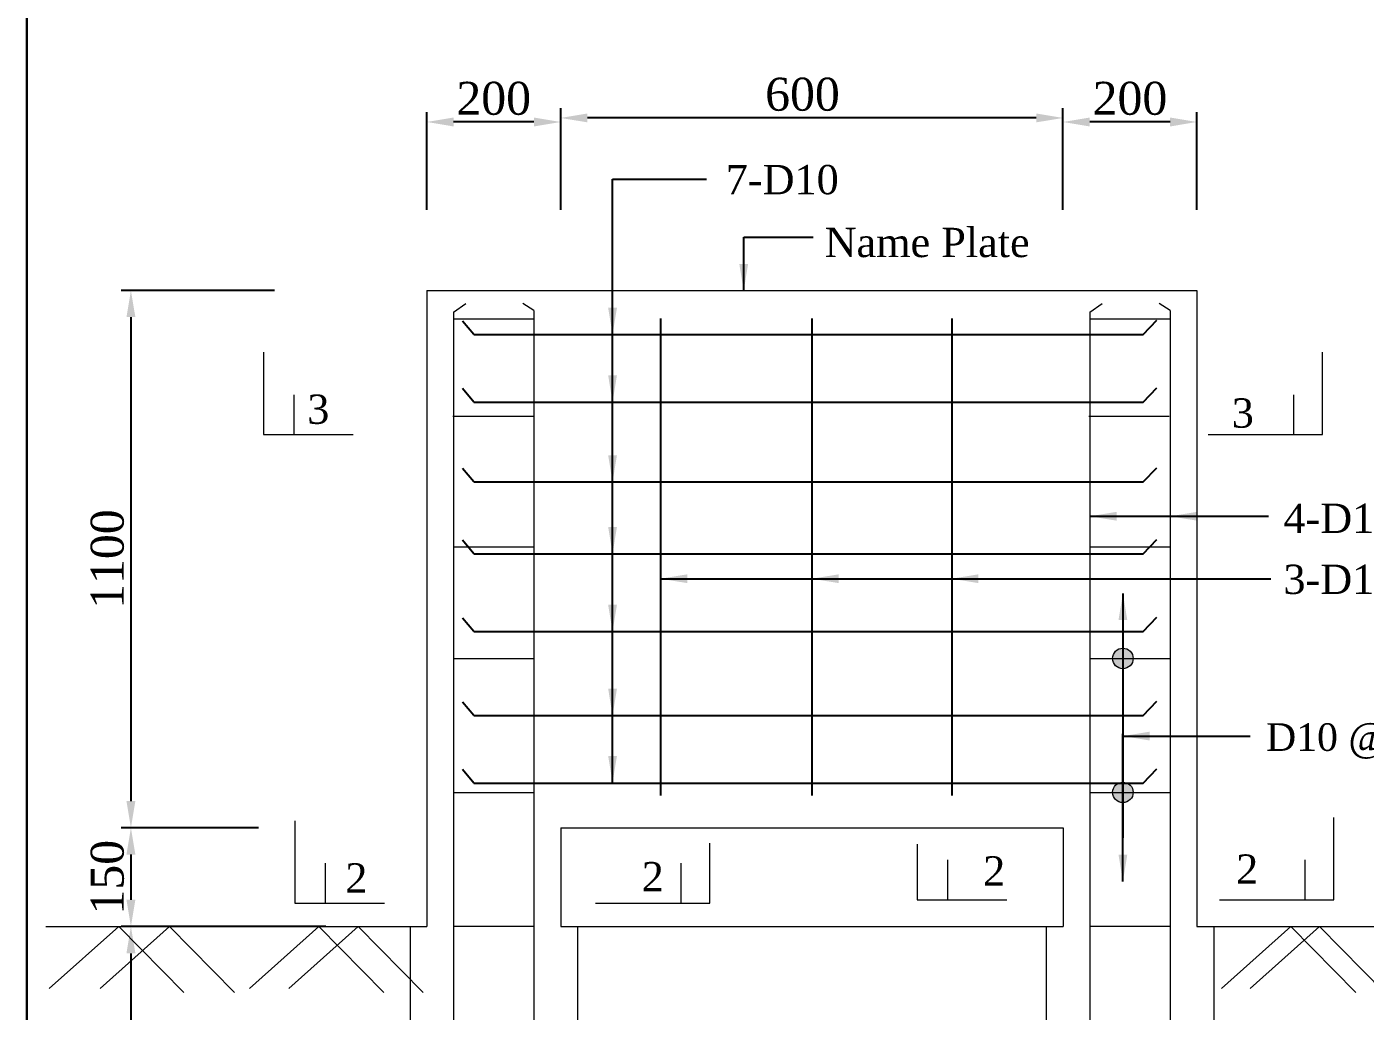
# Model space of a CAD drawing. Header units: metres. Extents: x -2434 to 11656, y -15288 to 8109.
# Drawn here: x 4392.9 to 4442.86, y -11692.09 to -11655.34 of the extents above; entities that cross this region are included whole.
import ezdxf

# ---------------------------------------------------------------- set-up
doc = ezdxf.new("R2010")
doc.units = ezdxf.units.M
doc.layers.add('Blocks', color=11, linetype='Continuous', lineweight=9)
doc.layers.add('LINE', color=7, linetype='Continuous')
doc.styles.get("Standard").update_dxf_attribs({"font": 'times.ttf'})
doc.styles.add('TIMES', font='ARIALN.TTF')
doc.dimstyles.get("Standard").update_dxf_attribs({"dimtxt": 0.5, "dimasz": 0.4075, "dimexe": 0.364, "dimexo": 0.219, "dimgap": 0.09, "dimtad": 0, "dimdec": 0, "dimlfac": 1000, "dimzin": 0, "dimdsep": 46, "dimtxsty": 'Standard', "dimcen": 0.09, "dimadec": 0, "dimazin": 0, "dimtfac": 1, "dimtdec": 0, "dimtofl": 0, "dimtmove": 0, "dimatfit": 3, "dimfxl": 1, "dimtolj": 1, "dimtzin": 0, "dimarcsym": 0})

# ---------------------------------------------------------------- blocks, each defined once
blk = doc.blocks.new('*D134')
at = {"layer": 'Blocks', "color": 0, "linetype": 'ByBlock', "lineweight": -2, "ltscale": 0.5}
for p, q in [((4404.063, -11688.93), (4396.42, -11688.93)), ((4396.784, -11689.93), (4396.784, -11702.93)), ((4401.271, -11703.93), (4396.42, -11703.93))]:
    blk.add_line(p, q, dxfattribs=at)
at = {"layer": 'Blocks', "color": 0, "linetype": 'ByBlock', "lineweight": -3, "ltscale": 0.5}
for points in [[(4396.618, -11689.93), (4396.951, -11689.93), (4396.784, -11688.93)], [(4396.618, -11702.93), (4396.951, -11702.93), (4396.784, -11703.93)]]:
    blk.add_solid(points, dxfattribs=at)
at = {"layer": 'Defpoints', "color": 0, "linetype": 'ByBlock', "lineweight": -3, "ltscale": 0.5}
for p in [(4404.282, -11688.93), (4396.784, -11703.93), (4401.49, -11703.93)]:
    blk.add_point(p, dxfattribs=at)
at = {"layer": 'Blocks', "color": 0, "linetype": 'ByBlock', "lineweight": 13, "ltscale": 0.5, "insert": (4395.909, -11696.43), "char_height": 1.23, "attachment_point": 5, "rotation": 90}
blk.add_mtext('\\A1;{\\fTimes New Roman|b0|i0|c0|p18;600}', dxfattribs=at)
blk = doc.blocks.new('*D135')
at = {"layer": 'Blocks', "color": 0, "linetype": 'ByBlock', "lineweight": -2, "ltscale": 0.5}
for p, q in [((4401.545, -11685.243), (4396.42, -11685.243)), ((4396.784, -11686.243), (4396.784, -11687.93)), ((4404.063, -11688.93), (4396.42, -11688.93))]:
    blk.add_line(p, q, dxfattribs=at)
at = {"layer": 'Blocks', "color": 0, "linetype": 'ByBlock', "lineweight": -3, "ltscale": 0.5}
for points in [[(4396.618, -11686.243), (4396.951, -11686.243), (4396.784, -11685.243)], [(4396.618, -11687.93), (4396.951, -11687.93), (4396.784, -11688.93)]]:
    blk.add_solid(points, dxfattribs=at)
at = {"layer": 'Defpoints', "color": 0, "linetype": 'ByBlock', "lineweight": -3, "ltscale": 0.5}
for p in [(4401.764, -11685.243), (4396.784, -11688.93), (4404.282, -11688.93)]:
    blk.add_point(p, dxfattribs=at)
at = {"layer": 'Blocks', "color": 0, "linetype": 'ByBlock', "lineweight": 13, "ltscale": 0.5, "insert": (4395.909, -11687.087), "char_height": 1.23, "attachment_point": 5, "rotation": 90}
blk.add_mtext('\\A1;150', dxfattribs=at)
blk = doc.blocks.new('*D136')
at = {"layer": 'Blocks', "color": 0, "linetype": 'ByBlock', "lineweight": -2, "ltscale": 0.5}
for p, q in [((4402.145, -11665.18), (4396.42, -11665.18)), ((4396.784, -11666.18), (4396.784, -11684.243)), ((4401.545, -11685.243), (4396.42, -11685.243))]:
    blk.add_line(p, q, dxfattribs=at)
at = {"layer": 'Blocks', "color": 0, "linetype": 'ByBlock', "lineweight": -3, "ltscale": 0.5}
for points in [[(4396.618, -11666.18), (4396.951, -11666.18), (4396.784, -11665.18)], [(4396.618, -11684.243), (4396.951, -11684.243), (4396.784, -11685.243)]]:
    blk.add_solid(points, dxfattribs=at)
at = {"layer": 'Defpoints', "color": 0, "linetype": 'ByBlock', "lineweight": -3, "ltscale": 0.5}
for p in [(4402.364, -11665.18), (4396.784, -11685.243), (4401.764, -11685.243)]:
    blk.add_point(p, dxfattribs=at)
at = {"layer": 'Blocks', "color": 0, "linetype": 'ByBlock', "lineweight": 13, "ltscale": 0.5, "insert": (4395.909, -11675.212), "char_height": 1.23, "attachment_point": 5, "rotation": 90}
blk.add_mtext('\\A1;1100', dxfattribs=at)
blk = doc.blocks.new('*D141')
at = {"layer": 'Blocks', "color": 0, "linetype": 'ByBlock', "lineweight": -2, "ltscale": 0.5}
for p, q in [((4407.827, -11662.178), (4407.827, -11658.531)), ((4412.827, -11662.178), (4412.827, -11658.531)), ((4411.827, -11658.895), (4408.827, -11658.895))]:
    blk.add_line(p, q, dxfattribs=at)
at = {"layer": 'Blocks', "color": 0, "linetype": 'ByBlock', "lineweight": -3, "ltscale": 0.5}
for points in [[(4408.827, -11658.729), (4408.827, -11659.062), (4407.827, -11658.895)], [(4411.827, -11658.729), (4411.827, -11659.062), (4412.827, -11658.895)]]:
    blk.add_solid(points, dxfattribs=at)
at = {"layer": 'Defpoints', "color": 0, "linetype": 'ByBlock', "lineweight": -3, "ltscale": 0.5}
for p in [(4407.827, -11658.895), (4407.827, -11662.397), (4412.827, -11662.397)]:
    blk.add_point(p, dxfattribs=at)
at = {"layer": 'Blocks', "color": 0, "linetype": 'ByBlock', "lineweight": 13, "ltscale": 0.5, "insert": (4410.327, -11658.02), "char_height": 1.23, "attachment_point": 5}
blk.add_mtext('\\A1;{\\fTimes New Roman|b0|i0|c0|p18;200}', dxfattribs=at)
blk = doc.blocks.new('*D142')
at = {"layer": 'Blocks', "color": 0, "linetype": 'ByBlock', "lineweight": -2, "ltscale": 0.5}
for p, q in [((4412.827, -11662.178), (4412.827, -11658.38)), ((4430.577, -11658.744), (4413.827, -11658.744)), ((4431.577, -11662.178), (4431.577, -11658.38))]:
    blk.add_line(p, q, dxfattribs=at)
at = {"layer": 'Blocks', "color": 0, "linetype": 'ByBlock', "lineweight": -3, "ltscale": 0.5}
for points in [[(4413.827, -11658.577), (4413.827, -11658.91), (4412.827, -11658.744)], [(4430.577, -11658.577), (4430.577, -11658.91), (4431.577, -11658.744)]]:
    blk.add_solid(points, dxfattribs=at)
at = {"layer": 'Defpoints', "color": 0, "linetype": 'ByBlock', "lineweight": -3, "ltscale": 0.5}
for p in [(4412.827, -11658.744), (4412.827, -11662.397), (4431.577, -11662.397)]:
    blk.add_point(p, dxfattribs=at)
at = {"layer": 'Blocks', "color": 0, "linetype": 'ByBlock', "lineweight": 13, "ltscale": 0.5, "insert": (4421.853, -11657.868), "char_height": 1.23, "attachment_point": 5}
blk.add_mtext('\\A1;600', dxfattribs=at)
blk = doc.blocks.new('*D143')
at = {"layer": 'Blocks', "color": 0, "linetype": 'ByBlock', "lineweight": -2, "ltscale": 0.5}
for p, q in [((4431.577, -11662.178), (4431.577, -11658.531)), ((4436.577, -11662.178), (4436.577, -11658.531)), ((4435.577, -11658.895), (4432.577, -11658.895))]:
    blk.add_line(p, q, dxfattribs=at)
at = {"layer": 'Blocks', "color": 0, "linetype": 'ByBlock', "lineweight": -3, "ltscale": 0.5}
for points in [[(4432.577, -11658.729), (4432.577, -11659.062), (4431.577, -11658.895)], [(4435.577, -11658.729), (4435.577, -11659.062), (4436.577, -11658.895)]]:
    blk.add_solid(points, dxfattribs=at)
at = {"layer": 'Defpoints', "color": 0, "linetype": 'ByBlock', "lineweight": -3, "ltscale": 0.5}
for p in [(4431.577, -11658.895), (4431.577, -11662.397), (4436.577, -11662.397)]:
    blk.add_point(p, dxfattribs=at)
at = {"layer": 'Blocks', "color": 0, "linetype": 'ByBlock', "lineweight": 13, "ltscale": 0.5, "insert": (4434.077, -11658.02), "char_height": 1.23, "attachment_point": 5}
blk.add_mtext('\\A1;{\\fTimes New Roman|b0|i0|c0|p18;200}', dxfattribs=at)
blk = doc.blocks.new('*D172')
at = {"layer": 'Blocks', "color": 0, "linetype": 'ByBlock', "lineweight": -2, "ltscale": 0.5}
for p, q in [((4404.063, -11688.93), (4396.42, -11688.93)), ((4396.784, -11689.93), (4396.784, -11702.93)), ((4401.271, -11703.93), (4396.42, -11703.93))]:
    blk.add_line(p, q, dxfattribs=at)
at = {"layer": 'Blocks', "color": 0, "linetype": 'ByBlock', "lineweight": -3, "ltscale": 0.5}
for points in [[(4396.618, -11689.93), (4396.951, -11689.93), (4396.784, -11688.93)], [(4396.618, -11702.93), (4396.951, -11702.93), (4396.784, -11703.93)]]:
    blk.add_solid(points, dxfattribs=at)
at = {"layer": 'Defpoints', "color": 0, "linetype": 'ByBlock', "lineweight": -3, "ltscale": 0.5}
for p in [(4404.282, -11688.93), (4396.784, -11703.93), (4401.49, -11703.93)]:
    blk.add_point(p, dxfattribs=at)
at = {"layer": 'Blocks', "color": 0, "linetype": 'ByBlock', "lineweight": 13, "ltscale": 0.5, "insert": (4395.909, -11696.43), "char_height": 1.23, "attachment_point": 5, "rotation": 90}
blk.add_mtext('\\A1;{\\fTimes New Roman|b0|i0|c0|p18;600}', dxfattribs=at)
blk = doc.blocks.new('*D173')
at = {"layer": 'Blocks', "color": 0, "linetype": 'ByBlock', "lineweight": -2, "ltscale": 0.5}
for p, q in [((4401.545, -11685.243), (4396.42, -11685.243)), ((4396.784, -11686.243), (4396.784, -11687.93)), ((4404.063, -11688.93), (4396.42, -11688.93))]:
    blk.add_line(p, q, dxfattribs=at)
at = {"layer": 'Blocks', "color": 0, "linetype": 'ByBlock', "lineweight": -3, "ltscale": 0.5}
for points in [[(4396.618, -11686.243), (4396.951, -11686.243), (4396.784, -11685.243)], [(4396.618, -11687.93), (4396.951, -11687.93), (4396.784, -11688.93)]]:
    blk.add_solid(points, dxfattribs=at)
at = {"layer": 'Defpoints', "color": 0, "linetype": 'ByBlock', "lineweight": -3, "ltscale": 0.5}
for p in [(4401.764, -11685.243), (4396.784, -11688.93), (4404.282, -11688.93)]:
    blk.add_point(p, dxfattribs=at)
at = {"layer": 'Blocks', "color": 0, "linetype": 'ByBlock', "lineweight": 13, "ltscale": 0.5, "insert": (4395.909, -11687.087), "char_height": 1.23, "attachment_point": 5, "rotation": 90}
blk.add_mtext('\\A1;150', dxfattribs=at)
blk = doc.blocks.new('*D174')
at = {"layer": 'Blocks', "color": 0, "linetype": 'ByBlock', "lineweight": -2, "ltscale": 0.5}
for p, q in [((4402.145, -11665.18), (4396.42, -11665.18)), ((4396.784, -11666.18), (4396.784, -11684.243)), ((4401.545, -11685.243), (4396.42, -11685.243))]:
    blk.add_line(p, q, dxfattribs=at)
at = {"layer": 'Blocks', "color": 0, "linetype": 'ByBlock', "lineweight": -3, "ltscale": 0.5}
for points in [[(4396.618, -11666.18), (4396.951, -11666.18), (4396.784, -11665.18)], [(4396.618, -11684.243), (4396.951, -11684.243), (4396.784, -11685.243)]]:
    blk.add_solid(points, dxfattribs=at)
at = {"layer": 'Defpoints', "color": 0, "linetype": 'ByBlock', "lineweight": -3, "ltscale": 0.5}
for p in [(4402.364, -11665.18), (4396.784, -11685.243), (4401.764, -11685.243)]:
    blk.add_point(p, dxfattribs=at)
at = {"layer": 'Blocks', "color": 0, "linetype": 'ByBlock', "lineweight": 13, "ltscale": 0.5, "insert": (4395.909, -11675.212), "char_height": 1.23, "attachment_point": 5, "rotation": 90}
blk.add_mtext('\\A1;1100', dxfattribs=at)
blk = doc.blocks.new('*D179')
at = {"layer": 'Blocks', "color": 0, "linetype": 'ByBlock', "lineweight": -2, "ltscale": 0.5}
for p, q in [((4407.827, -11662.178), (4407.827, -11658.531)), ((4412.827, -11662.178), (4412.827, -11658.531)), ((4411.827, -11658.895), (4408.827, -11658.895))]:
    blk.add_line(p, q, dxfattribs=at)
at = {"layer": 'Blocks', "color": 0, "linetype": 'ByBlock', "lineweight": -3, "ltscale": 0.5}
for points in [[(4408.827, -11658.729), (4408.827, -11659.062), (4407.827, -11658.895)], [(4411.827, -11658.729), (4411.827, -11659.062), (4412.827, -11658.895)]]:
    blk.add_solid(points, dxfattribs=at)
at = {"layer": 'Defpoints', "color": 0, "linetype": 'ByBlock', "lineweight": -3, "ltscale": 0.5}
for p in [(4407.827, -11658.895), (4407.827, -11662.397), (4412.827, -11662.397)]:
    blk.add_point(p, dxfattribs=at)
at = {"layer": 'Blocks', "color": 0, "linetype": 'ByBlock', "lineweight": 13, "ltscale": 0.5, "insert": (4410.327, -11658.02), "char_height": 1.23, "attachment_point": 5}
blk.add_mtext('\\A1;{\\fTimes New Roman|b0|i0|c0|p18;200}', dxfattribs=at)
blk = doc.blocks.new('*D180')
at = {"layer": 'Blocks', "color": 0, "linetype": 'ByBlock', "lineweight": -2, "ltscale": 0.5}
for p, q in [((4412.827, -11662.178), (4412.827, -11658.38)), ((4430.577, -11658.744), (4413.827, -11658.744)), ((4431.577, -11662.178), (4431.577, -11658.38))]:
    blk.add_line(p, q, dxfattribs=at)
at = {"layer": 'Blocks', "color": 0, "linetype": 'ByBlock', "lineweight": -3, "ltscale": 0.5}
for points in [[(4413.827, -11658.577), (4413.827, -11658.91), (4412.827, -11658.744)], [(4430.577, -11658.577), (4430.577, -11658.91), (4431.577, -11658.744)]]:
    blk.add_solid(points, dxfattribs=at)
at = {"layer": 'Defpoints', "color": 0, "linetype": 'ByBlock', "lineweight": -3, "ltscale": 0.5}
for p in [(4412.827, -11658.744), (4412.827, -11662.397), (4431.577, -11662.397)]:
    blk.add_point(p, dxfattribs=at)
at = {"layer": 'Blocks', "color": 0, "linetype": 'ByBlock', "lineweight": 13, "ltscale": 0.5, "insert": (4421.853, -11657.868), "char_height": 1.23, "attachment_point": 5}
blk.add_mtext('\\A1;600', dxfattribs=at)
blk = doc.blocks.new('*D181')
at = {"layer": 'Blocks', "color": 0, "linetype": 'ByBlock', "lineweight": -2, "ltscale": 0.5}
for p, q in [((4431.577, -11662.178), (4431.577, -11658.531)), ((4436.577, -11662.178), (4436.577, -11658.531)), ((4435.577, -11658.895), (4432.577, -11658.895))]:
    blk.add_line(p, q, dxfattribs=at)
at = {"layer": 'Blocks', "color": 0, "linetype": 'ByBlock', "lineweight": -3, "ltscale": 0.5}
for points in [[(4432.577, -11658.729), (4432.577, -11659.062), (4431.577, -11658.895)], [(4435.577, -11658.729), (4435.577, -11659.062), (4436.577, -11658.895)]]:
    blk.add_solid(points, dxfattribs=at)
at = {"layer": 'Defpoints', "color": 0, "linetype": 'ByBlock', "lineweight": -3, "ltscale": 0.5}
for p in [(4431.577, -11658.895), (4431.577, -11662.397), (4436.577, -11662.397)]:
    blk.add_point(p, dxfattribs=at)
at = {"layer": 'Blocks', "color": 0, "linetype": 'ByBlock', "lineweight": 13, "ltscale": 0.5, "insert": (4434.077, -11658.02), "char_height": 1.23, "attachment_point": 5}
blk.add_mtext('\\A1;{\\fTimes New Roman|b0|i0|c0|p18;200}', dxfattribs=at)

msp = doc.modelspace()

# ---------------------------------------------------------------- hatches: boundary and pattern name
at = {"layer": 'Blocks', "linetype": 'ByBlock', "lineweight": 13, "ltscale": 0.5}
for points in [[(4434.196257, -11678.920152, 1), (4433.430903, -11678.920152, 1)], [(4434.196257, -11678.920152, 1), (4433.430903, -11678.920152, 1)], [(4434.196257, -11683.920152, 1), (4433.430903, -11683.920152, 1)], [(4434.196257, -11683.920152, 1), (4433.430903, -11683.920152, 1)]]:
    msp.add_hatch(color=0, dxfattribs=at).paths.add_polyline_path(points)

# ---------------------------------------------------------------- linework, layer by layer
at = {"color": 0, "linetype": 'Continuous', "lineweight": -3, "ltscale": 0.5}
for p, q in [((4416.554321, -11666.229186), (4416.554321, -11684.035152)), ((4416.554321, -11666.229186), (4416.554321, -11684.035152)), ((4422.205602, -11666.229186), (4422.205602, -11684.035152)), ((4422.205602, -11666.229186), (4422.205602, -11684.035152)), ((4427.422197, -11666.229186), (4427.422197, -11684.035152)), ((4427.422197, -11666.229186), (4427.422197, -11684.035152)), ((4409.587725, -11666.82931), (4409.161492, -11666.327085)), ((4409.587725, -11666.82931), (4409.161492, -11666.327085)), ((4434.571347, -11666.82931), (4435.083249, -11666.297184)), ((4434.571347, -11666.82931), (4435.083249, -11666.297184)), ((4409.587725, -11666.82931), (4434.571347, -11666.82931)), ((4409.587725, -11666.82931), (4434.571347, -11666.82931)), ((4409.587725, -11669.352199), (4409.161492, -11668.849974)), ((4409.587725, -11669.352199), (4409.161492, -11668.849974)), ((4434.571347, -11669.352199), (4435.083249, -11668.820073)), ((4434.571347, -11669.352199), (4435.083249, -11668.820073)), ((4409.587725, -11669.352199), (4434.571347, -11669.352199)), ((4409.587725, -11669.352199), (4434.571347, -11669.352199)), ((4409.587725, -11672.333773), (4409.161492, -11671.831548)), ((4409.587725, -11672.333773), (4409.161492, -11671.831548)), ((4434.571347, -11672.333773), (4435.083249, -11671.801646)), ((4434.571347, -11672.333773), (4435.083249, -11671.801646)), ((4409.587725, -11672.333773), (4434.571347, -11672.333773)), ((4409.587725, -11672.333773), (4434.571347, -11672.333773)), ((4409.587725, -11675.009563), (4409.161492, -11674.507338)), ((4409.587725, -11675.009563), (4409.161492, -11674.507338)), ((4434.571347, -11675.009563), (4435.083249, -11674.477436)), ((4434.571347, -11675.009563), (4435.083249, -11674.477436)), ((4409.587725, -11675.009563), (4434.571347, -11675.009563)), ((4409.587725, -11675.009563), (4434.571347, -11675.009563)), ((4409.587725, -11677.914695), (4409.161492, -11677.41247)), ((4409.587725, -11677.914695), (4409.161492, -11677.41247)), ((4434.571347, -11677.914695), (4435.083249, -11677.382568)), ((4434.571347, -11677.914695), (4435.083249, -11677.382568)), ((4409.587725, -11677.914695), (4434.571347, -11677.914695)), ((4409.587725, -11677.914695), (4434.571347, -11677.914695)), ((4409.587725, -11681.049169), (4409.161492, -11680.546944)), ((4409.587725, -11681.049169), (4409.161492, -11680.546944)), ((4434.571347, -11681.049169), (4435.083249, -11680.517042)), ((4434.571347, -11681.049169), (4435.083249, -11680.517042)), ((4409.587725, -11681.049169), (4434.571347, -11681.049169)), ((4409.587725, -11681.049169), (4434.571347, -11681.049169)), ((4409.587725, -11683.572058), (4409.161492, -11683.069833)), ((4409.587725, -11683.572058), (4409.161492, -11683.069833)), ((4434.571347, -11683.572058), (4435.083249, -11683.039931)), ((4434.571347, -11683.572058), (4435.083249, -11683.039931)), ((4409.587725, -11683.572058), (4434.571347, -11683.572058)), ((4409.587725, -11683.572058), (4434.571347, -11683.572058))]:
    msp.add_line(p, q, dxfattribs=at)
at = {"layer": 'Blocks', "color": 0, "linetype": 'ByBlock', "lineweight": 13, "ltscale": 0.5}
for p, q in [((4407.82745, -11665.17994), (4407.82745, -11688.92994)), ((4407.82745, -11665.17994), (4436.57745, -11665.17994)), ((4407.82745, -11665.17994), (4407.82745, -11688.92994)), ((4407.82745, -11665.17994), (4436.57745, -11665.17994)), ((4436.57745, -11665.17994), (4436.57745, -11688.92994)), ((4436.57745, -11665.17994), (4436.57745, -11688.92994)), ((4408.82745, -11665.99574), (4409.290597, -11665.667838)), ((4408.82745, -11665.99574), (4409.290597, -11665.667838)), ((4411.82745, -11665.937883), (4411.414873, -11665.667838)), ((4411.82745, -11665.937883), (4411.414873, -11665.667838)), ((4432.57745, -11665.99574), (4433.040597, -11665.667838)), ((4432.57745, -11665.99574), (4433.040597, -11665.667838)), ((4435.57745, -11665.937883), (4435.164873, -11665.667838)), ((4435.57745, -11665.937883), (4435.164873, -11665.667838)), ((4408.82745, -11665.99574), (4408.82745, -11709.114315)), ((4408.82745, -11665.99574), (4408.82745, -11709.114315)), ((4408.82745, -11666.246499), (4411.82745, -11666.246499)), ((4408.82745, -11666.246499), (4411.82745, -11666.246499)), ((4411.82745, -11665.937883), (4411.82745, -11709.114315)), ((4411.82745, -11665.937883), (4411.82745, -11709.114315)), ((4432.57745, -11665.99574), (4432.57745, -11709.114315)), ((4432.57745, -11665.99574), (4432.57745, -11709.114315)), ((4432.57745, -11666.246499), (4435.57745, -11666.246499)), ((4432.57745, -11666.246499), (4435.57745, -11666.246499)), ((4435.57745, -11665.937883), (4435.57745, -11709.114315)), ((4435.57745, -11665.937883), (4435.57745, -11709.114315)), ((4401.727157, -11667.48829), (4401.727157, -11670.56617)), ((4401.727157, -11667.48829), (4401.727157, -11670.56617)), ((4441.263524, -11670.56617), (4441.263524, -11667.48829)), ((4441.263524, -11670.56617), (4441.263524, -11667.48829)), ((4402.872627, -11670.56617), (4402.872627, -11669.074161)), ((4402.872627, -11670.56617), (4402.872627, -11669.074161)), ((4440.179513, -11669.074161), (4440.179513, -11670.56617)), ((4440.179513, -11669.074161), (4440.179513, -11670.56617)), ((4408.796534, -11669.876655), (4411.796534, -11669.876655)), ((4408.796534, -11669.876655), (4411.796534, -11669.876655)), ((4432.546534, -11669.876655), (4435.546534, -11669.876655)), ((4432.546534, -11669.876655), (4435.546534, -11669.876655)), ((4401.727157, -11670.56617), (4405.075057, -11670.56617)), ((4401.727157, -11670.56617), (4405.075057, -11670.56617)), ((4436.997567, -11670.56617), (4441.263524, -11670.56617)), ((4436.997567, -11670.56617), (4441.263524, -11670.56617)), ((4408.82745, -11674.759191), (4411.82745, -11674.759191)), ((4408.82745, -11674.759191), (4411.82745, -11674.759191)), ((4432.57745, -11674.759191), (4435.57745, -11674.759191)), ((4432.57745, -11674.759191), (4435.57745, -11674.759191)), ((4408.82745, -11678.920152), (4411.82745, -11678.920152)), ((4408.82745, -11678.920152), (4411.82745, -11678.920152)), ((4432.57745, -11678.920152), (4435.57745, -11678.920152)), ((4432.57745, -11678.920152), (4435.57745, -11678.920152)), ((4408.82745, -11683.920152), (4411.82745, -11683.920152)), ((4408.82745, -11683.920152), (4411.82745, -11683.920152)), ((4432.57745, -11683.920152), (4435.57745, -11683.920152)), ((4432.57745, -11683.920152), (4435.57745, -11683.920152)), ((4402.905509, -11684.977144), (4402.905509, -11688.055025)), ((4402.905509, -11684.977144), (4402.905509, -11688.055025)), ((4412.82745, -11685.243216), (4412.82745, -11688.92994)), ((4412.82745, -11685.243216), (4431.57745, -11685.243216)), ((4412.82745, -11685.243216), (4412.82745, -11688.92994)), ((4412.82745, -11685.243216), (4431.57745, -11685.243216)), ((4431.57745, -11685.243216), (4431.57745, -11688.92994)), ((4431.57745, -11685.243216), (4431.57745, -11688.92994)), ((4441.687041, -11687.931438), (4441.687041, -11684.853557)), ((4441.687041, -11687.931438), (4441.687041, -11684.853557)), ((4418.397015, -11688.055025), (4418.397015, -11685.816298)), ((4418.397015, -11688.055025), (4418.397015, -11685.816298)), ((4426.130242, -11685.853698), (4426.130242, -11687.931438)), ((4426.130242, -11685.853698), (4426.130242, -11687.931438)), ((4404.050979, -11688.055025), (4404.050979, -11686.563015)), ((4404.050979, -11688.055025), (4404.050979, -11686.563015)), ((4417.313005, -11686.563015), (4417.313005, -11688.055025)), ((4417.313005, -11686.563015), (4417.313005, -11688.055025)), ((4427.275711, -11687.931438), (4427.275711, -11686.439428)), ((4427.275711, -11687.931438), (4427.275711, -11686.439428)), ((4440.60303, -11686.439428), (4440.60303, -11687.931438)), ((4440.60303, -11686.439428), (4440.60303, -11687.931438)), ((4402.905509, -11688.055025), (4406.253408, -11688.055025)), ((4402.905509, -11688.055025), (4406.253408, -11688.055025)), ((4414.131058, -11688.055025), (4418.397015, -11688.055025)), ((4414.131058, -11688.055025), (4418.397015, -11688.055025)), ((4426.130242, -11687.931438), (4429.478141, -11687.931438)), ((4426.130242, -11687.931438), (4429.478141, -11687.931438)), ((4437.421084, -11687.931438), (4441.687041, -11687.931438)), ((4437.421084, -11687.931438), (4441.687041, -11687.931438)), ((4393.603746, -11688.92994), (4407.82745, -11688.92994)), ((4393.603746, -11688.92994), (4407.82745, -11688.92994)), ((4407.20245, -11688.92994), (4407.20245, -11703.92994)), ((4407.20245, -11688.92994), (4407.20245, -11703.92994)), ((4408.82745, -11688.920152), (4411.82745, -11688.920152)), ((4408.82745, -11688.920152), (4411.82745, -11688.920152)), ((4412.82745, -11688.92994), (4431.57745, -11688.92994)), ((4412.82745, -11688.92994), (4431.57745, -11688.92994)), ((4413.45245, -11688.92994), (4413.45245, -11703.92994)), ((4413.45245, -11688.92994), (4413.45245, -11703.92994)), ((4430.95245, -11688.92994), (4430.95245, -11703.92994)), ((4430.95245, -11688.92994), (4430.95245, -11703.92994)), ((4432.57745, -11688.920152), (4435.57745, -11688.920152)), ((4432.57745, -11688.920152), (4435.57745, -11688.920152)), ((4436.57745, -11688.92994), (4452.38273, -11688.92994)), ((4436.57745, -11688.92994), (4452.38273, -11688.92994)), ((4437.20245, -11688.92994), (4437.20245, -11703.92994)), ((4437.20245, -11688.92994), (4437.20245, -11703.92994))]:
    msp.add_line(p, q, dxfattribs=at)
for points in [[(4393.738462, -11691.236783), (4396.33101, -11688.92994), (4398.754761, -11691.388172)], [(4393.738462, -11691.236783), (4396.33101, -11688.92994), (4398.754761, -11691.388172)], [(4395.633563, -11691.236783), (4398.226111, -11688.92994), (4400.649862, -11691.388172)], [(4395.633563, -11691.236783), (4398.226111, -11688.92994), (4400.649862, -11691.388172)], [(4401.206336, -11691.236783), (4403.798884, -11688.92994), (4406.222635, -11691.388172)], [(4401.206336, -11691.236783), (4403.798884, -11688.92994), (4406.222635, -11691.388172)], [(4402.675426, -11691.236783), (4405.267974, -11688.92994), (4407.691725, -11691.388172)], [(4402.675426, -11691.236783), (4405.267974, -11688.92994), (4407.691725, -11691.388172)], [(4437.493045, -11691.236783), (4440.085593, -11688.92994), (4442.509344, -11691.388172)], [(4437.493045, -11691.236783), (4440.085593, -11688.92994), (4442.509344, -11691.388172)], [(4438.56302, -11691.236783), (4441.155568, -11688.92994), (4443.579319, -11691.388172)], [(4438.56302, -11691.236783), (4441.155568, -11688.92994), (4443.579319, -11691.388172)]]:
    msp.add_lwpolyline(points, dxfattribs=at)
for centre in [(4433.81358, -11678.920152), (4433.81358, -11678.920152), (4433.81358, -11683.920152), (4433.81358, -11683.920152)]:
    msp.add_circle(centre, 0.382677, dxfattribs=at)
at = {"layer": 'LINE', "color": 1, "linetype": 'ByBlock', "lineweight": 30, "ltscale": 0.5}
msp.add_lwpolyline([(4392.89654, -11728.742228), (4392.89654, -11610.828736), (4559.642893, -11610.828736), (4559.642893, -11728.742228), (4392.89654, -11728.742228)], close=True, dxfattribs=at)
msp.add_lwpolyline([(4392.89654, -11728.742228), (4392.89654, -11610.828736), (4559.642893, -11610.828736), (4559.642893, -11728.742228), (4392.89654, -11728.742228)], close=True, dxfattribs=at)

# ---------------------------------------------------------------- texts
at = {"layer": 'Blocks', "color": 0, "linetype": 'ByBlock', "lineweight": 13, "ltscale": 0.5, "char_height": 1.09305, "attachment_point": 1, "style": 'TIMES'}
for s, insert, width in [('{\\fTimes New Roman|b0|i0|c0|p18;7-D10}', (4418.988044, -11660.499388), 2.32546388), ('{\\fTimes New Roman|b0|i0|c0|p18;7-D10}', (4418.988044, -11660.499388), 2.32546388), ('{\\fTimes New Roman|b0|i0|c0|p18;Name Plate}', (4422.678127, -11662.845369), 11.89091424), ('{\\fTimes New Roman|b0|i0|c0|p18;Name Plate}', (4422.678127, -11662.845369), 11.89091424), ('{\\fTimes New Roman|b0|i0|c0|p18;3}', (4403.366101, -11669.069543), 2.32546388), ('{\\fTimes New Roman|b0|i0|c0|p18;3}', (4403.366101, -11669.069543), 2.32546388), ('{\\fTimes New Roman|b0|i0|c0|p18;3}', (4437.876605, -11669.210991), 2.32546388), ('{\\fTimes New Roman|b0|i0|c0|p18;3}', (4437.876605, -11669.210991), 2.32546388), ('{\\fTimes New Roman|b0|i0|c0|p18;4-D12}', (4439.804844, -11673.142432), 2.32546388), ('{\\fTimes New Roman|b0|i0|c0|p18;4-D12}', (4439.804844, -11673.142432), 2.32546388), ('{\\fTimes New Roman|b0|i0|c0|p18;3-D10}', (4439.804844, -11675.419163), 2.32546388), ('{\\fTimes New Roman|b0|i0|c0|p18;3-D10}', (4439.804844, -11675.419163), 2.32546388), ('{\\fTimes New Roman|b0|i0|c0|p18;2}', (4438.039122, -11686.236431), 2.32546388), ('{\\fTimes New Roman|b0|i0|c0|p18;2}', (4438.039122, -11686.236431), 2.32546388), ('{\\fTimes New Roman|b0|i0|c0|p18;2}', (4404.786294, -11686.566056), 2.32546388), ('{\\fTimes New Roman|b0|i0|c0|p18;2}', (4404.786294, -11686.566056), 2.32546388), ('{\\fTimes New Roman|b0|i0|c0|p18;2}', (4415.852119, -11686.518953), 2.32546388), ('{\\fTimes New Roman|b0|i0|c0|p18;2}', (4415.852119, -11686.518953), 2.32546388), ('{\\fTimes New Roman|b0|i0|c0|p18;2}', (4428.596818, -11686.304915), 2.32546388), ('{\\fTimes New Roman|b0|i0|c0|p18;2}', (4428.596818, -11686.304915), 2.32546388)]:
    msp.add_mtext(s, dxfattribs=dict(at, insert=insert, width=width))
at = {"layer": 'Blocks', "color": 0, "linetype": 'ByBlock', "lineweight": 13, "ltscale": 0.5, "insert": (4444.222497, -11682.670665), "char_height": 1.03087546, "width": 42.84097606, "attachment_point": 8}
msp.add_mtext('D10 @ 200 C/C', dxfattribs=at)
msp.add_mtext('D10 @ 200 C/C', dxfattribs=at)

# ---------------------------------------------------------------- dimensions: what is measured, and where the dimension line sits
at = {"layer": 'Blocks', "color": 0, "linetype": 'ByBlock', "lineweight": 13, "ltscale": 0.5}
for base, p1, p2, text, picture, middle in [((4407.82745, -11658.895275), (4412.82745, -11662.396961), (4407.82745, -11662.396961), '{\\fTimes New Roman|b0|i0|c0|p18;200}', '*D141', (4410.32745, -11658.895275)), ((4407.82745, -11658.895275), (4412.82745, -11662.396961), (4407.82745, -11662.396961), '{\\fTimes New Roman|b0|i0|c0|p18;200}', '*D179', (4410.32745, -11658.895275)), ((4412.82745, -11658.743675), (4431.57745, -11662.396961), (4412.82745, -11662.396961), '600', '*D142', (4421.85277, -11658.743675)), ((4412.82745, -11658.743675), (4431.57745, -11662.396961), (4412.82745, -11662.396961), '600', '*D180', (4421.85277, -11658.743675)), ((4431.57745, -11658.895275), (4436.57745, -11662.396961), (4431.57745, -11662.396961), '{\\fTimes New Roman|b0|i0|c0|p18;200}', '*D143', (4434.07745, -11658.895275)), ((4431.57745, -11658.895275), (4436.57745, -11662.396961), (4431.57745, -11662.396961), '{\\fTimes New Roman|b0|i0|c0|p18;200}', '*D181', (4434.07745, -11658.895275))]:
    dim = msp.add_linear_dim(base=base, p1=p1, p2=p2, text=text, dimstyle='Standard', override={"dimtxt": 1.23, "dimasz": 1, "dimgap": 0.25, "dimtad": 1, "dimazin": 1, "dimfxl": 700, "dimfxlon": 1}, dxfattribs=at)
    dim.commit()
    dim.dimension.update_dxf_attribs({"geometry": picture, "text_midpoint": middle, "dimtype": 160})
for base, p1, p2, text, picture, middle in [((4396.784227, -11685.243216), (4402.364087, -11665.17994), (4401.764113, -11685.243216), '1100', '*D136', (4395.908585, -11675.211578)), ((4396.784227, -11685.243216), (4402.364087, -11665.17994), (4401.764113, -11685.243216), '1100', '*D174', (4395.908585, -11675.211578)), ((4396.784227, -11688.92994), (4401.764113, -11685.243216), (4404.281948, -11688.92994), '150', '*D135', (4395.908585, -11687.086578)), ((4396.784227, -11688.92994), (4401.764113, -11685.243216), (4404.281948, -11688.92994), '150', '*D173', (4395.908585, -11687.086578)), ((4396.784227, -11703.92994), (4404.281948, -11688.92994), (4401.490416, -11703.92994), '{\\fTimes New Roman|b0|i0|c0|p18;600}', '*D134', (4395.908585, -11696.42994)), ((4396.784227, -11703.92994), (4404.281948, -11688.92994), (4401.490416, -11703.92994), '{\\fTimes New Roman|b0|i0|c0|p18;600}', '*D172', (4395.908585, -11696.42994))]:
    dim = msp.add_linear_dim(base=base, p1=p1, p2=p2, angle=90, text=text, dimstyle='Standard', override={"dimtxt": 1.23, "dimasz": 1, "dimgap": 0.25, "dimtad": 1, "dimazin": 1, "dimfxl": 700, "dimfxlon": 1}, dxfattribs=at)
    dim.commit()
    dim.dimension.update_dxf_attribs({"geometry": picture, "text_midpoint": middle})

# ---------------------------------------------------------------- leaders
for points in [[(4414.762989, -11683.556206), (4414.762989, -11661.032596), (4418.268558, -11661.032596)], [(4414.762989, -11681.049169), (4414.762989, -11661.032596)], [(4414.762989, -11677.914695), (4414.762989, -11661.032596)], [(4414.762989, -11675.009563), (4414.762989, -11661.032596)], [(4414.762989, -11672.333773), (4414.762989, -11661.032596)], [(4414.762989, -11669.352199), (4414.762989, -11661.032596)], [(4414.762989, -11666.82931), (4414.762989, -11661.032596)], [(4414.762989, -11683.556206), (4414.762989, -11661.032596), (4418.268558, -11661.032596)], [(4414.762989, -11681.049169), (4414.762989, -11661.032596)], [(4414.762989, -11677.914695), (4414.762989, -11661.032596)], [(4414.762989, -11675.009563), (4414.762989, -11661.032596)], [(4414.762989, -11672.333773), (4414.762989, -11661.032596)], [(4414.762989, -11669.352199), (4414.762989, -11661.032596)], [(4414.762989, -11666.82931), (4414.762989, -11661.032596)], [(4419.658688, -11665.195209), (4419.658688, -11663.194648), (4422.250308, -11663.194648)], [(4419.658688, -11665.195209), (4419.658688, -11663.194648), (4422.250308, -11663.194648)], [(4432.57745, -11673.613131), (4438.429157, -11673.613131)], [(4432.57745, -11673.613131), (4438.429157, -11673.613131)], [(4435.57745, -11673.613131), (4439.250017, -11673.613131)], [(4435.57745, -11673.613131), (4439.250017, -11673.613131)], [(4416.554321, -11675.94448), (4439.332612, -11675.94448)], [(4416.554321, -11675.94448), (4439.332612, -11675.94448)], [(4422.205602, -11675.94448), (4439.332612, -11675.94448)], [(4422.205602, -11675.94448), (4439.332612, -11675.94448)], [(4427.422197, -11675.94448), (4439.332612, -11675.94448)], [(4427.422197, -11675.94448), (4439.332612, -11675.94448)], [(4433.81358, -11676.490914), (4433.81358, -11685.621732)], [(4433.81358, -11676.490914), (4433.81358, -11685.621732)], [(4433.81358, -11687.243402), (4433.81358, -11681.737376)], [(4433.81358, -11687.243402), (4433.81358, -11681.737376)], [(4433.81358, -11681.818372), (4438.565957, -11681.818372)], [(4433.81358, -11681.818372), (4438.565957, -11681.818372)]]:
    msp.add_leader(points, dimstyle='Standard', override={"dimtxt": 1.23, "dimasz": 1, "dimgap": 0.25, "dimtad": 1, "dimazin": 1, "dimfxl": 700, "dimfxlon": 1}, dxfattribs=at)

doc.saveas('drawing.dxf')
